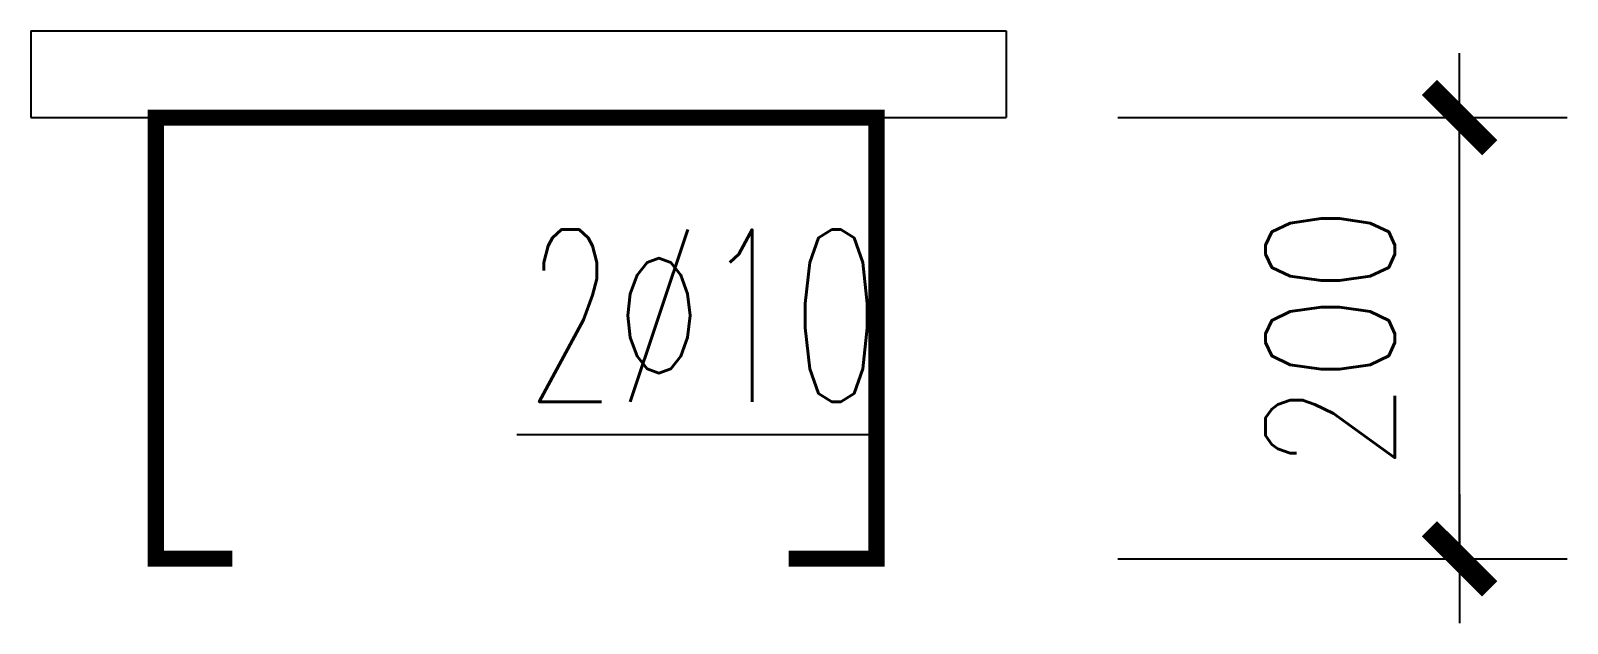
# Model space of a CAD drawing. Extents: x 2025205 to 2402328, y -557483 to 329036.
# Drawn here: x 2155730 to 2159296, y -47711 to -46334 of the extents above; entities that cross this region are included whole.
import ezdxf

# ---------------------------------------------------------------- set-up
doc = ezdxf.new("R2010")
doc.units = 0
doc.header["$LTSCALE"] = 1500
doc.header["$MEASUREMENT"] = 0
for name, color, linetype in [('PUB_DIM', 3, 'Continuous'), ('PUB_TEXT', 7, 'Continuous'), ('支撑', 130, 'Continuous')]:
    doc.layers.add(name, color=color, linetype=linetype)
doc.styles.add('_HZTXT', font='txt.shx', dxfattribs={"width": 0.8, "bigfont": 'hztxt.shx'})
doc.styles.add('DIM_FONT', font='SIMPLEX.shx', dxfattribs={"width": 0.8})
doc.dimstyles.new('DIMN', dxfattribs={"dimtxt": 300, "dimasz": 1, "dimexe": 250, "dimexo": 300, "dimgap": 150, "dimtad": 1, "dimdec": 0, "dimzin": 0, "dimdsep": 46, "dimtxsty": 'DIM_FONT', "dimblk": '_DIMX', "dimcen": 0.09, "dimclrt": 7, "dimadec": 0, "dimazin": 0, "dimtfac": 1, "dimtdec": 0, "dimtix": 1, "dimtmove": 2, "dimatfit": 3, "dimldrblk": '_DIMX', "dimfxl": 1, "dimtolj": 1, "dimtzin": 0, "dimarcsym": 0})

# ---------------------------------------------------------------- blocks, each defined once
blk = doc.blocks.new('_DIMX')
blk.add_line((-150, 0), (150, 0))
at = {"const_width": 50}
blk.add_lwpolyline([(-70, -70), (70, 70)], dxfattribs=at)

msp = doc.modelspace()

# ---------------------------------------------------------------- linework, layer by layer
at = {"layer": '支撑'}
for p, q in [((2155730.5, -46334.1), (2155730.5, -46536)), ((2155730.5, -46334.1), (2157993.9, -46334.1)), ((2157993.9, -46334.1), (2157993.9, -46536)), ((2155730.5, -46536), (2157993.9, -46536)), ((2156020.9, -46536), (2156020.9, -47560.9)), ((2157693, -46536), (2157693, -47560.9)), ((2156858.6, -47272.6), (2157693, -47272.6)), ((2156020.9, -47560.9), (2156198.2, -47560.9)), ((2157693, -47560.9), (2157489.6, -47560.9))]:
    msp.add_line(p, q, dxfattribs=at)
at = {"layer": '支撑', "const_width": 37.5}
msp.add_lwpolyline([(2156198.2, -47560.9), (2156020.9, -47560.9), (2156020.9, -46536), (2157693, -46536), (2157693, -47560.9), (2157489.6, -47560.9)], dxfattribs=at)

# ---------------------------------------------------------------- texts
at = {"layer": 'PUB_TEXT', "style": '_HZTXT', "width": 0.6}
msp.add_text('2%%C10', height=400, dxfattribs=at).set_placement((2156879.8, -47196.1))

# ---------------------------------------------------------------- dimensions: what is measured, and where the dimension line sits
at = {"layer": 'PUB_DIM'}
msp.add_linear_dim(base=(2159046.1, -46536), p1=(2157953.2, -47560.9), p2=(2157953.2, -46536), angle=90, text='200', dimstyle='DIMN', dxfattribs=at).render()

doc.saveas('drawing.dxf')
